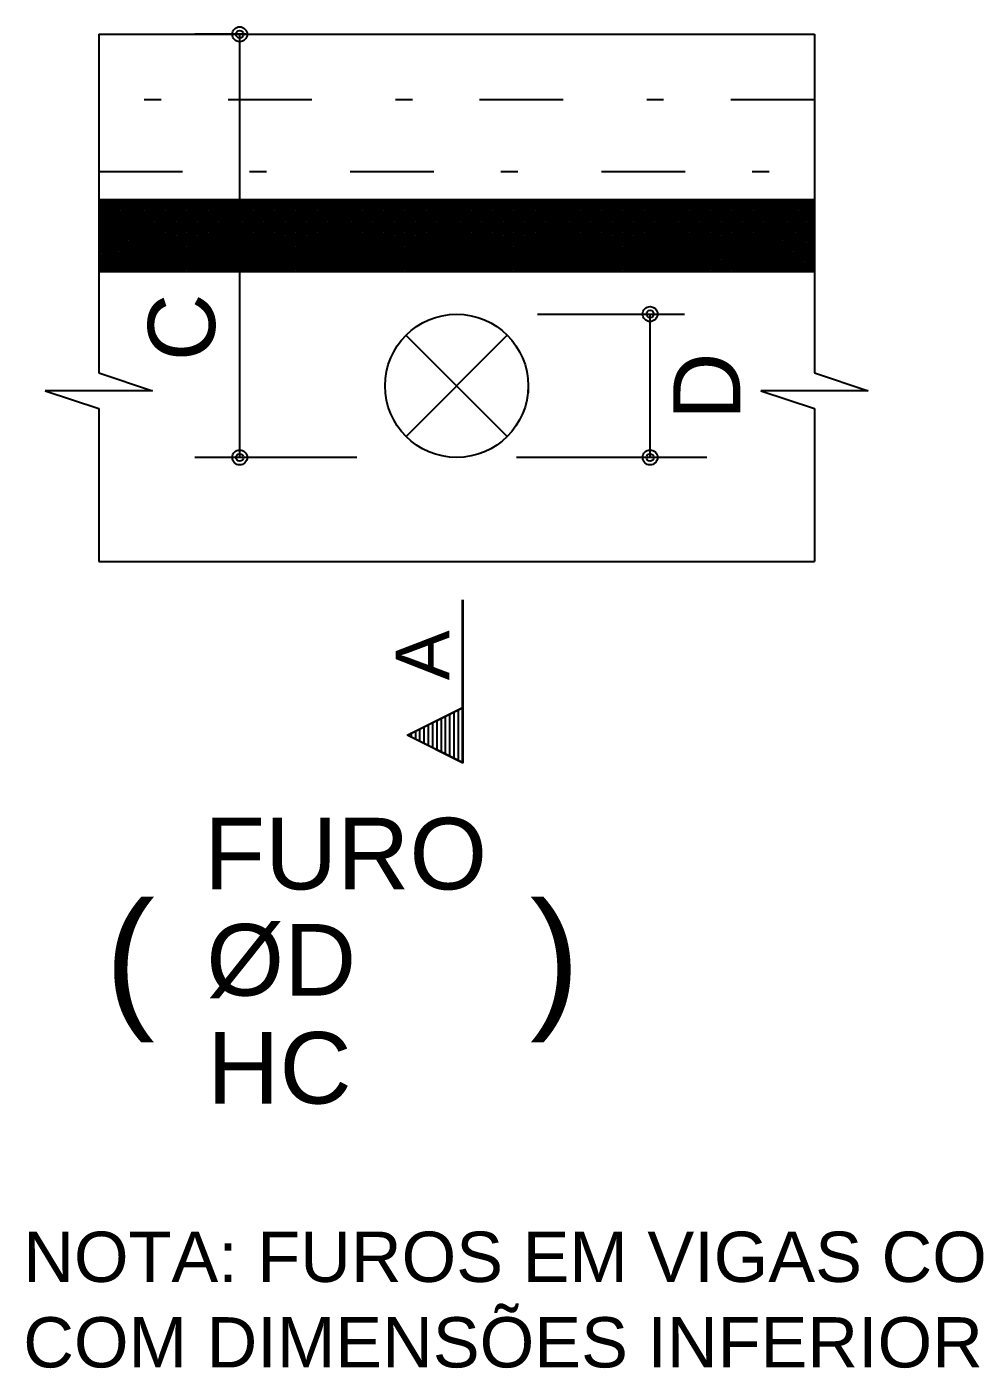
# Model space of a CAD drawing. Extents: x 0 to 119, y 0 to 84.
# Drawn here: x 15.29 to 20.97, y 17.05 to 25.05 of the extents above; entities that cross this region are included whole.
import ezdxf

# ---------------------------------------------------------------- set-up
doc = ezdxf.new("R2010")
doc.units = 0
doc.header["$MEASUREMENT"] = 0
doc.linetypes.add('ESTILO_TQS_0003', pattern=[1.5, 0.5, -0.4, 0.1, -0.5])
for name, color, linetype in [('15', 12, 'CONTINUOUS'), ('29', 9, 'CONTINUOUS'), ('3', 7, 'CONTINUOUS')]:
    doc.layers.add(name, color=color, linetype=linetype)
doc.styles.add('TQS_ARIAL', font='arial.ttf')

msp = doc.modelspace()

# ---------------------------------------------------------------- linework, layer by layer
at = {"layer": '29', "color": 9, "linetype": 'Continuous'}
for p, q in [((15.724211, 23.60138), (16.138203, 24.015372)), ((15.724211, 23.615522), (16.124061, 24.015372)), ((15.724211, 23.629665), (16.109919, 24.015372)), ((15.724211, 23.643807), (16.095776, 24.015372)), ((15.724211, 23.657949), (16.081634, 24.015372)), ((15.724211, 23.672091), (16.067492, 24.015372)), ((15.724211, 23.686233), (16.05335, 24.015372)), ((15.724211, 23.700375), (16.039208, 24.015372)), ((15.724211, 23.714517), (16.025066, 24.015372)), ((15.724211, 23.72866), (16.010924, 24.015372)), ((15.724211, 23.742802), (15.996781, 24.015372)), ((15.724211, 23.756944), (15.982639, 24.015372)), ((15.724211, 23.771086), (15.968497, 24.015372)), ((15.724211, 23.785228), (15.954355, 24.015372)), ((15.724211, 23.79937), (15.940213, 24.015372)), ((15.724211, 23.813512), (15.926071, 24.015372)), ((15.724211, 23.827654), (15.911929, 24.015372)), ((15.724211, 23.841797), (15.897786, 24.015372)), ((15.724211, 23.855939), (15.883644, 24.015372)), ((15.724211, 23.870081), (15.869502, 24.015372)), ((15.724211, 23.884223), (15.85536, 24.015372)), ((15.724211, 23.898365), (15.841218, 24.015372)), ((15.724211, 23.912507), (15.827076, 24.015372)), ((15.724211, 23.926649), (15.812934, 24.015372)), ((15.724211, 23.940792), (15.798792, 24.015372)), ((15.724211, 23.954934), (15.784649, 24.015372)), ((15.724211, 23.969076), (15.770507, 24.015372)), ((15.724211, 23.983218), (15.756365, 24.015372)), ((15.724211, 23.99736), (15.742223, 24.015372)), ((15.724211, 24.011502), (15.728081, 24.015372)), ((15.724211, 24.015372), (16.151126, 23.588276)), ((15.725248, 23.588276), (16.152345, 24.015372)), ((15.738171, 24.015372), (16.165268, 23.588276)), ((15.73939, 23.588276), (16.166487, 24.015372)), ((15.752313, 24.015372), (16.17941, 23.588276)), ((15.753532, 23.588276), (16.180629, 24.015372)), ((15.766455, 24.015372), (16.193552, 23.588276)), ((15.767675, 23.588276), (16.194771, 24.015372)), ((15.780597, 24.015372), (16.207694, 23.588276)), ((15.781817, 23.588276), (16.208913, 24.015372)), ((15.794739, 24.015372), (16.221836, 23.588276)), ((15.795959, 23.588276), (16.223056, 24.015372)), ((15.808882, 24.015372), (16.235978, 23.588276)), ((15.810101, 23.588276), (16.237198, 24.015372)), ((15.823024, 24.015372), (16.250121, 23.588276)), ((15.824243, 23.588276), (16.25134, 24.015372)), ((15.837166, 24.015372), (16.264263, 23.588276)), ((15.838385, 23.588276), (16.265482, 24.015372)), ((15.851308, 24.015372), (16.278405, 23.588276)), ((15.852527, 23.588276), (16.279624, 24.015372)), ((15.86545, 24.015372), (16.292547, 23.588276)), ((15.866669, 23.588276), (16.293766, 24.015372)), ((15.879592, 24.015372), (16.306689, 23.588276)), ((15.880812, 23.588276), (16.307908, 24.015372)), ((15.893734, 24.015372), (16.320831, 23.588276)), ((15.894954, 23.588276), (16.322051, 24.015372)), ((15.907877, 24.015372), (16.334973, 23.588276)), ((15.909096, 23.588276), (16.336193, 24.015372)), ((15.922019, 24.015372), (16.349115, 23.588276)), ((15.923238, 23.588276), (16.350335, 24.015372)), ((15.936161, 24.015372), (16.363258, 23.588276)), ((15.93738, 23.588276), (16.364477, 24.015372)), ((15.950303, 24.015372), (16.3774, 23.588276)), ((15.951522, 23.588276), (16.378619, 24.015372)), ((15.964445, 24.015372), (16.391542, 23.588276)), ((15.965664, 23.588276), (16.392761, 24.015372)), ((15.978587, 24.015372), (16.405684, 23.588276)), ((15.979807, 23.588276), (16.406903, 24.015372)), ((15.992729, 24.015372), (16.419826, 23.588276)), ((15.993949, 23.588276), (16.421045, 24.015372)), ((16.006872, 24.015372), (16.433968, 23.588276)), ((16.008091, 23.588276), (16.435188, 24.015372)), ((16.021014, 24.015372), (16.44811, 23.588276)), ((16.022233, 23.588276), (16.44933, 24.015372)), ((16.035156, 24.015372), (16.462253, 23.588276)), ((16.036375, 23.588276), (16.463472, 24.015372)), ((16.049298, 24.015372), (16.476395, 23.588276)), ((16.050517, 23.588276), (16.477614, 24.015372)), ((16.06344, 24.015372), (16.490537, 23.588276)), ((16.064659, 23.588276), (16.491756, 24.015372)), ((16.077582, 24.015372), (16.504679, 23.588276)), ((16.078801, 23.588276), (16.505898, 24.015372)), ((16.091724, 24.015372), (16.518821, 23.588276)), ((16.092944, 23.588276), (16.52004, 24.015372)), ((16.105866, 24.015372), (16.532963, 23.588276)), ((16.107086, 23.588276), (16.534183, 24.015372)), ((16.120009, 24.015372), (16.547105, 23.588276)), ((16.121228, 23.588276), (16.548325, 24.015372)), ((16.134151, 24.015372), (16.561248, 23.588276)), ((16.13537, 23.588276), (16.562467, 24.015372)), ((16.148293, 24.015372), (16.57539, 23.588276)), ((16.149512, 23.588276), (16.576609, 24.015372)), ((16.162435, 24.015372), (16.589532, 23.588276)), ((16.163654, 23.588276), (16.590751, 24.015372)), ((16.176577, 24.015372), (16.603674, 23.588276)), ((16.177796, 23.588276), (16.604893, 24.015372)), ((16.190719, 24.015372), (16.617816, 23.588276)), ((16.191939, 23.588276), (16.619035, 24.015372)), ((16.204861, 24.015372), (16.631958, 23.588276)), ((16.206081, 23.588276), (16.633178, 24.015372)), ((16.219004, 24.015372), (16.6461, 23.588276)), ((16.220223, 23.588276), (16.64732, 24.015372)), ((16.233146, 24.015372), (16.660242, 23.588276)), ((16.234365, 23.588276), (16.661462, 24.015372)), ((16.247288, 24.015372), (16.674385, 23.588276)), ((16.248507, 23.588276), (16.675604, 24.015372)), ((16.26143, 24.015372), (16.688527, 23.588276)), ((16.262649, 23.588276), (16.689746, 24.015372)), ((16.275572, 24.015372), (16.702669, 23.588276)), ((16.276791, 23.588276), (16.703888, 24.015372)), ((16.289714, 24.015372), (16.716811, 23.588276)), ((16.290934, 23.588276), (16.71803, 24.015372)), ((16.303856, 24.015372), (16.730953, 23.588276)), ((16.305076, 23.588276), (16.732172, 24.015372)), ((16.317998, 24.015372), (16.745095, 23.588276)), ((16.319218, 23.588276), (16.746315, 24.015372)), ((16.332141, 24.015372), (16.759237, 23.588276)), ((16.33336, 23.588276), (16.760457, 24.015372)), ((16.346283, 24.015372), (16.77338, 23.588276)), ((16.347502, 23.588276), (16.774599, 24.015372)), ((16.360425, 24.015372), (16.787522, 23.588276)), ((16.361644, 23.588276), (16.788741, 24.015372)), ((16.374567, 24.015372), (16.801664, 23.588276)), ((16.375786, 23.588276), (16.802883, 24.015372)), ((16.388709, 24.015372), (16.815806, 23.588276)), ((16.389928, 23.588276), (16.817025, 24.015372)), ((16.402851, 24.015372), (16.829948, 23.588276)), ((16.404071, 23.588276), (16.831167, 24.015372)), ((16.416993, 24.015372), (16.84409, 23.588276)), ((16.418213, 23.588276), (16.84531, 24.015372)), ((16.431136, 24.015372), (16.858232, 23.588276)), ((16.432355, 23.588276), (16.859452, 24.015372)), ((16.445278, 24.015372), (16.872375, 23.588276)), ((16.446497, 23.588276), (16.873594, 24.015372)), ((16.45942, 24.015372), (16.886517, 23.588276)), ((16.460639, 23.588276), (16.887736, 24.015372)), ((16.473562, 24.015372), (16.900659, 23.588276)), ((16.474781, 23.588276), (16.901878, 24.015372)), ((16.487704, 24.015372), (16.914801, 23.588276)), ((16.488923, 23.588276), (16.91602, 24.015372)), ((16.501846, 24.015372), (16.928943, 23.588276)), ((16.503066, 23.588276), (16.930162, 24.015372)), ((16.515988, 24.015372), (16.943085, 23.588276)), ((16.517208, 23.588276), (16.944305, 24.015372)), ((16.530131, 24.015372), (16.957227, 23.588276)), ((16.53135, 23.588276), (16.958447, 24.015372)), ((16.544273, 24.015372), (16.971369, 23.588276)), ((16.545492, 23.588276), (16.972589, 24.015372)), ((16.558415, 24.015372), (16.985512, 23.588276)), ((16.559634, 23.588276), (16.986731, 24.015372)), ((16.572557, 24.015372), (16.999654, 23.588276)), ((16.573776, 23.588276), (17.000873, 24.015372)), ((16.586699, 24.015372), (17.013796, 23.588276)), ((16.587918, 23.588276), (17.015015, 24.015372)), ((16.600841, 24.015372), (17.027938, 23.588276)), ((16.602061, 23.588276), (17.029157, 24.015372)), ((16.614983, 24.015372), (17.04208, 23.588276)), ((16.616203, 23.588276), (17.043299, 24.015372)), ((16.629125, 24.015372), (17.056222, 23.588276)), ((16.630345, 23.588276), (17.057442, 24.015372)), ((16.643268, 24.015372), (17.070364, 23.588276)), ((16.644487, 23.588276), (17.071584, 24.015372)), ((16.65741, 24.015372), (17.084507, 23.588276)), ((16.658629, 23.588276), (17.085726, 24.015372)), ((16.671552, 24.015372), (17.098649, 23.588276)), ((16.672771, 23.588276), (17.099868, 24.015372)), ((16.685694, 24.015372), (17.112791, 23.588276)), ((16.686913, 23.588276), (17.11401, 24.015372)), ((16.699836, 24.015372), (17.126933, 23.588276)), ((16.701055, 23.588276), (17.128152, 24.015372)), ((16.713978, 24.015372), (17.141075, 23.588276)), ((16.715198, 23.588276), (17.142294, 24.015372)), ((16.72812, 24.015372), (17.155217, 23.588276)), ((16.72934, 23.588276), (17.156437, 24.015372)), ((16.742263, 24.015372), (17.169359, 23.588276)), ((16.743482, 23.588276), (17.170579, 24.015372)), ((16.756405, 24.015372), (17.183501, 23.588276)), ((16.757624, 23.588276), (17.184721, 24.015372)), ((16.770547, 24.015372), (17.197644, 23.588276)), ((16.771766, 23.588276), (17.198863, 24.015372)), ((16.784689, 24.015372), (17.211786, 23.588276)), ((16.785908, 23.588276), (17.213005, 24.015372)), ((16.798831, 24.015372), (17.225928, 23.588276)), ((16.80005, 23.588276), (17.227147, 24.015372)), ((16.812973, 24.015372), (17.24007, 23.588276)), ((16.814193, 23.588276), (17.241289, 24.015372)), ((16.827115, 24.015372), (17.254212, 23.588276)), ((16.828335, 23.588276), (17.255431, 24.015372)), ((16.841258, 24.015372), (17.268354, 23.588276)), ((16.842477, 23.588276), (17.269574, 24.015372)), ((16.8554, 24.015372), (17.282496, 23.588276)), ((16.856619, 23.588276), (17.283716, 24.015372)), ((16.869542, 24.015372), (17.296639, 23.588276)), ((16.870761, 23.588276), (17.297858, 24.015372)), ((16.883684, 24.015372), (17.310781, 23.588276)), ((16.884903, 23.588276), (17.312, 24.015372)), ((16.897826, 24.015372), (17.324923, 23.588276)), ((16.899045, 23.588276), (17.326142, 24.015372)), ((16.911968, 24.015372), (17.339065, 23.588276)), ((16.913188, 23.588276), (17.340284, 24.015372)), ((16.92611, 24.015372), (17.353207, 23.588276)), ((16.92733, 23.588276), (17.354426, 24.015372)), ((16.940252, 24.015372), (17.367349, 23.588276)), ((16.941472, 23.588276), (17.368569, 24.015372)), ((16.954395, 24.015372), (17.381491, 23.588276)), ((16.955614, 23.588276), (17.382711, 24.015372)), ((16.968537, 24.015372), (17.395634, 23.588276)), ((16.969756, 23.588276), (17.396853, 24.015372)), ((16.982679, 24.015372), (17.409776, 23.588276)), ((16.983898, 23.588276), (17.410995, 24.015372)), ((16.996821, 24.015372), (17.423918, 23.588276)), ((16.99804, 23.588276), (17.425137, 24.015372)), ((17.010963, 24.015372), (17.43806, 23.588276)), ((17.012182, 23.588276), (17.439279, 24.015372)), ((17.025105, 24.015372), (17.452202, 23.588276)), ((17.026325, 23.588276), (17.453421, 24.015372)), ((17.039247, 24.015372), (17.466344, 23.588276)), ((17.040467, 23.588276), (17.467564, 24.015372)), ((17.05339, 24.015372), (17.480486, 23.588276)), ((17.054609, 23.588276), (17.481706, 24.015372)), ((17.067532, 24.015372), (17.494628, 23.588276)), ((17.068751, 23.588276), (17.495848, 24.015372)), ((17.081674, 24.015372), (17.508771, 23.588276)), ((17.082893, 23.588276), (17.50999, 24.015372)), ((17.095816, 24.015372), (17.522913, 23.588276)), ((17.097035, 23.588276), (17.524132, 24.015372)), ((17.109958, 24.015372), (17.537055, 23.588276)), ((17.111177, 23.588276), (17.538274, 24.015372)), ((17.1241, 24.015372), (17.551197, 23.588276)), ((17.12532, 23.588276), (17.552416, 24.015372)), ((17.138242, 24.015372), (17.565339, 23.588276)), ((17.139462, 23.588276), (17.566558, 24.015372)), ((17.152384, 24.015372), (17.579481, 23.588276)), ((17.153604, 23.588276), (17.580701, 24.015372)), ((17.166527, 24.015372), (17.593623, 23.588276)), ((17.167746, 23.588276), (17.594843, 24.015372)), ((17.180669, 24.015372), (17.607766, 23.588276)), ((17.181888, 23.588276), (17.608985, 24.015372)), ((17.194811, 24.015372), (17.621908, 23.588276)), ((17.19603, 23.588276), (17.623127, 24.015372)), ((17.208953, 24.015372), (17.63605, 23.588276)), ((17.210172, 23.588276), (17.637269, 24.015372)), ((17.223095, 24.015372), (17.650192, 23.588276)), ((17.224314, 23.588276), (17.651411, 24.015372)), ((17.237237, 24.015372), (17.664334, 23.588276)), ((17.238457, 23.588276), (17.665553, 24.015372)), ((17.251379, 24.015372), (17.678476, 23.588276)), ((17.252599, 23.588276), (17.679696, 24.015372)), ((17.265522, 24.015372), (17.692618, 23.588276)), ((17.266741, 23.588276), (17.693838, 24.015372)), ((17.279664, 24.015372), (17.706761, 23.588276)), ((17.280883, 23.588276), (17.70798, 24.015372)), ((17.293806, 24.015372), (17.720903, 23.588276)), ((17.295025, 23.588276), (17.722122, 24.015372)), ((17.307948, 24.015372), (17.735045, 23.588276)), ((17.309167, 23.588276), (17.736264, 24.015372)), ((17.32209, 24.015372), (17.749187, 23.588276)), ((17.323309, 23.588276), (17.750406, 24.015372)), ((17.336232, 24.015372), (17.763329, 23.588276)), ((17.337452, 23.588276), (17.764548, 24.015372)), ((17.350374, 24.015372), (17.777471, 23.588276)), ((17.351594, 23.588276), (17.778691, 24.015372)), ((17.364517, 24.015372), (17.791613, 23.588276)), ((17.365736, 23.588276), (17.792833, 24.015372)), ((17.378659, 24.015372), (17.805755, 23.588276)), ((17.379878, 23.588276), (17.806975, 24.015372)), ((17.392801, 24.015372), (17.819898, 23.588276)), ((17.39402, 23.588276), (17.821117, 24.015372)), ((17.406943, 24.015372), (17.83404, 23.588276)), ((17.408162, 23.588276), (17.835259, 24.015372)), ((17.421085, 24.015372), (17.848182, 23.588276)), ((17.422304, 23.588276), (17.849401, 24.015372)), ((17.435227, 24.015372), (17.862324, 23.588276)), ((17.436447, 23.588276), (17.863543, 24.015372)), ((17.449369, 24.015372), (17.876466, 23.588276)), ((17.450589, 23.588276), (17.877685, 24.015372)), ((17.463511, 24.015372), (17.890608, 23.588276)), ((17.464731, 23.588276), (17.891828, 24.015372)), ((17.477654, 24.015372), (17.90475, 23.588276)), ((17.478873, 23.588276), (17.90597, 24.015372)), ((17.491796, 24.015372), (17.918893, 23.588276)), ((17.493015, 23.588276), (17.920112, 24.015372)), ((17.505938, 24.015372), (17.933035, 23.588276)), ((17.507157, 23.588276), (17.934254, 24.015372)), ((17.52008, 24.015372), (17.947177, 23.588276)), ((17.521299, 23.588276), (17.948396, 24.015372)), ((17.534222, 24.015372), (17.961319, 23.588276)), ((17.535441, 23.588276), (17.962538, 24.015372)), ((17.548364, 24.015372), (17.975461, 23.588276)), ((17.549584, 23.588276), (17.97668, 24.015372)), ((17.562506, 24.015372), (17.989603, 23.588276)), ((17.563726, 23.588276), (17.990823, 24.015372)), ((17.576649, 24.015372), (18.003745, 23.588276)), ((17.577868, 23.588276), (18.004965, 24.015372)), ((17.590791, 24.015372), (18.017887, 23.588276)), ((17.59201, 23.588276), (18.019107, 24.015372)), ((17.604933, 24.015372), (18.03203, 23.588276)), ((17.606152, 23.588276), (18.033249, 24.015372)), ((17.619075, 24.015372), (18.046172, 23.588276)), ((17.620294, 23.588276), (18.047391, 24.015372)), ((17.633217, 24.015372), (18.060314, 23.588276)), ((17.634436, 23.588276), (18.061533, 24.015372)), ((17.647359, 24.015372), (18.074456, 23.588276)), ((17.648579, 23.588276), (18.075675, 24.015372)), ((17.661501, 24.015372), (18.088598, 23.588276)), ((17.662721, 23.588276), (18.089817, 24.015372)), ((17.675644, 24.015372), (18.10274, 23.588276)), ((17.676863, 23.588276), (18.10396, 24.015372)), ((17.689786, 24.015372), (18.116882, 23.588276)), ((17.691005, 23.588276), (18.118102, 24.015372)), ((17.703928, 24.015372), (18.131025, 23.588276)), ((17.705147, 23.588276), (18.132244, 24.015372)), ((17.71807, 24.015372), (18.145167, 23.588276)), ((17.719289, 23.588276), (18.146386, 24.015372)), ((17.732212, 24.015372), (18.159309, 23.588276)), ((17.733431, 23.588276), (18.160528, 24.015372)), ((17.746354, 24.015372), (18.173451, 23.588276)), ((17.747574, 23.588276), (18.17467, 24.015372)), ((17.760496, 24.015372), (18.187593, 23.588276)), ((17.761716, 23.588276), (18.188812, 24.015372)), ((17.774638, 24.015372), (18.201735, 23.588276)), ((17.775858, 23.588276), (18.202955, 24.015372)), ((17.788781, 24.015372), (18.215877, 23.588276)), ((17.79, 23.588276), (18.217097, 24.015372)), ((17.802923, 24.015372), (18.23002, 23.588276)), ((17.804142, 23.588276), (18.231239, 24.015372)), ((17.817065, 24.015372), (18.244162, 23.588276)), ((17.818284, 23.588276), (18.245381, 24.015372)), ((17.831207, 24.015372), (18.258304, 23.588276)), ((17.832426, 23.588276), (18.259523, 24.015372)), ((17.845349, 24.015372), (18.272446, 23.588276)), ((17.846568, 23.588276), (18.273665, 24.015372)), ((17.859491, 24.015372), (18.286588, 23.588276)), ((17.860711, 23.588276), (18.287807, 24.015372)), ((17.873633, 24.015372), (18.30073, 23.588276)), ((17.874853, 23.588276), (18.30195, 24.015372)), ((17.887776, 24.015372), (18.314872, 23.588276)), ((17.888995, 23.588276), (18.316092, 24.015372)), ((17.901918, 24.015372), (18.329014, 23.588276)), ((17.903137, 23.588276), (18.330234, 24.015372)), ((17.91606, 24.015372), (18.343157, 23.588276)), ((17.917279, 23.588276), (18.344376, 24.015372)), ((17.930202, 24.015372), (18.357299, 23.588276)), ((17.931421, 23.588276), (18.358518, 24.015372)), ((17.944344, 24.015372), (18.371441, 23.588276)), ((17.945563, 23.588276), (18.37266, 24.015372)), ((17.958486, 24.015372), (18.385583, 23.588276)), ((17.959706, 23.588276), (18.386802, 24.015372)), ((17.972628, 24.015372), (18.399725, 23.588276)), ((17.973848, 23.588276), (18.400944, 24.015372)), ((17.98677, 24.015372), (18.413867, 23.588276)), ((17.98799, 23.588276), (18.415087, 24.015372)), ((18.000913, 24.015372), (18.428009, 23.588276)), ((18.002132, 23.588276), (18.429229, 24.015372)), ((18.015055, 24.015372), (18.442152, 23.588276)), ((18.016274, 23.588276), (18.443371, 24.015372)), ((18.029197, 24.015372), (18.456294, 23.588276)), ((18.030416, 23.588276), (18.457513, 24.015372)), ((18.043339, 24.015372), (18.470436, 23.588276)), ((18.044558, 23.588276), (18.471655, 24.015372)), ((18.057481, 24.015372), (18.484578, 23.588276)), ((18.0587, 23.588276), (18.485797, 24.015372)), ((18.071623, 24.015372), (18.49872, 23.588276)), ((18.072843, 23.588276), (18.499939, 24.015372)), ((18.085765, 24.015372), (18.512862, 23.588276)), ((18.086985, 23.588276), (18.514082, 24.015372)), ((18.099908, 24.015372), (18.527004, 23.588276)), ((18.101127, 23.588276), (18.528224, 24.015372)), ((18.11405, 24.015372), (18.541147, 23.588276)), ((18.115269, 23.588276), (18.542366, 24.015372)), ((18.128192, 24.015372), (18.555289, 23.588276)), ((18.129411, 23.588276), (18.556508, 24.015372)), ((18.142334, 24.015372), (18.569431, 23.588276)), ((18.143553, 23.588276), (18.57065, 24.015372)), ((18.156476, 24.015372), (18.583573, 23.588276)), ((18.157695, 23.588276), (18.584792, 24.015372)), ((18.170618, 24.015372), (18.597715, 23.588276)), ((18.171838, 23.588276), (18.598934, 24.015372)), ((18.18476, 24.015372), (18.611857, 23.588276)), ((18.18598, 23.588276), (18.613077, 24.015372)), ((18.198903, 24.015372), (18.625999, 23.588276)), ((18.200122, 23.588276), (18.627219, 24.015372)), ((18.213045, 24.015372), (18.640141, 23.588276)), ((18.214264, 23.588276), (18.641361, 24.015372)), ((18.227187, 24.015372), (18.654284, 23.588276)), ((18.228406, 23.588276), (18.655503, 24.015372)), ((18.241329, 24.015372), (18.668426, 23.588276)), ((18.242548, 23.588276), (18.669645, 24.015372)), ((18.255471, 24.015372), (18.682568, 23.588276)), ((18.25669, 23.588276), (18.683787, 24.015372)), ((18.269613, 24.015372), (18.69671, 23.588276)), ((18.270833, 23.588276), (18.697929, 24.015372)), ((18.283755, 24.015372), (18.710852, 23.588276)), ((18.284975, 23.588276), (18.712071, 24.015372)), ((18.297897, 24.015372), (18.724994, 23.588276)), ((18.299117, 23.588276), (18.726214, 24.015372)), ((18.31204, 24.015372), (18.739136, 23.588276)), ((18.313259, 23.588276), (18.740356, 24.015372)), ((18.326182, 24.015372), (18.753279, 23.588276)), ((18.327401, 23.588276), (18.754498, 24.015372)), ((18.340324, 24.015372), (18.767421, 23.588276)), ((18.341543, 23.588276), (18.76864, 24.015372)), ((18.354466, 24.015372), (18.781563, 23.588276)), ((18.355685, 23.588276), (18.782782, 24.015372)), ((18.368608, 24.015372), (18.795705, 23.588276)), ((18.369827, 23.588276), (18.796924, 24.015372)), ((18.38275, 24.015372), (18.809847, 23.588276)), ((18.38397, 23.588276), (18.811066, 24.015372)), ((18.396892, 24.015372), (18.823989, 23.588276)), ((18.398112, 23.588276), (18.825209, 24.015372)), ((18.411035, 24.015372), (18.838131, 23.588276)), ((18.412254, 23.588276), (18.839351, 24.015372)), ((18.425177, 24.015372), (18.852273, 23.588276)), ((18.426396, 23.588276), (18.853493, 24.015372)), ((18.439319, 24.015372), (18.866416, 23.588276)), ((18.440538, 23.588276), (18.867635, 24.015372)), ((18.453461, 24.015372), (18.880558, 23.588276)), ((18.45468, 23.588276), (18.881777, 24.015372)), ((18.467603, 24.015372), (18.8947, 23.588276)), ((18.468822, 23.588276), (18.895919, 24.015372)), ((18.481745, 24.015372), (18.908842, 23.588276)), ((18.482965, 23.588276), (18.910061, 24.015372)), ((18.495887, 24.015372), (18.922984, 23.588276)), ((18.497107, 23.588276), (18.924203, 24.015372)), ((18.51003, 24.015372), (18.937126, 23.588276)), ((18.511249, 23.588276), (18.938346, 24.015372)), ((18.524172, 24.015372), (18.951268, 23.588276)), ((18.525391, 23.588276), (18.952488, 24.015372)), ((18.538314, 24.015372), (18.965411, 23.588276)), ((18.539533, 23.588276), (18.96663, 24.015372)), ((18.552456, 24.015372), (18.979553, 23.588276)), ((18.553675, 23.588276), (18.980772, 24.015372)), ((18.566598, 24.015372), (18.993695, 23.588276)), ((18.567817, 23.588276), (18.994914, 24.015372)), ((18.58074, 24.015372), (19.007837, 23.588276)), ((18.58196, 23.588276), (19.009056, 24.015372)), ((18.594882, 24.015372), (19.021979, 23.588276)), ((18.596102, 23.588276), (19.023198, 24.015372)), ((18.609024, 24.015372), (19.036121, 23.588276)), ((18.610244, 23.588276), (19.037341, 24.015372)), ((18.623167, 24.015372), (19.050263, 23.588276)), ((18.624386, 23.588276), (19.051483, 24.015372)), ((18.637309, 24.015372), (19.064406, 23.588276)), ((18.638528, 23.588276), (19.065625, 24.015372)), ((18.651451, 24.015372), (19.078548, 23.588276)), ((18.65267, 23.588276), (19.079767, 24.015372)), ((18.665593, 24.015372), (19.09269, 23.588276)), ((18.666812, 23.588276), (19.093909, 24.015372)), ((18.679735, 24.015372), (19.106832, 23.588276)), ((18.680954, 23.588276), (19.108051, 24.015372)), ((18.693877, 24.015372), (19.120974, 23.588276)), ((18.695097, 23.588276), (19.122193, 24.015372)), ((18.708019, 24.015372), (19.135116, 23.588276)), ((18.709239, 23.588276), (19.136336, 24.015372)), ((18.722162, 24.015372), (19.149258, 23.588276)), ((18.723381, 23.588276), (19.150478, 24.015372)), ((18.736304, 24.015372), (19.1634, 23.588276)), ((18.737523, 23.588276), (19.16462, 24.015372)), ((18.750446, 24.015372), (19.177543, 23.588276)), ((18.751665, 23.588276), (19.178762, 24.015372)), ((18.764588, 24.015372), (19.191685, 23.588276)), ((18.765807, 23.588276), (19.192904, 24.015372)), ((18.77873, 24.015372), (19.205827, 23.588276)), ((18.779949, 23.588276), (19.207046, 24.015372)), ((18.792872, 24.015372), (19.219969, 23.588276)), ((18.794092, 23.588276), (19.221188, 24.015372)), ((18.807014, 24.015372), (19.234111, 23.588276)), ((18.808234, 23.588276), (19.23533, 24.015372)), ((18.821156, 24.015372), (19.248253, 23.588276)), ((18.822376, 23.588276), (19.249473, 24.015372)), ((18.835299, 24.015372), (19.262395, 23.588276)), ((18.836518, 23.588276), (19.263615, 24.015372)), ((18.849441, 24.015372), (19.276538, 23.588276)), ((18.85066, 23.588276), (19.277757, 24.015372)), ((18.863583, 24.015372), (19.29068, 23.588276)), ((18.864802, 23.588276), (19.291899, 24.015372)), ((18.877725, 24.015372), (19.304822, 23.588276)), ((18.878944, 23.588276), (19.306041, 24.015372)), ((18.891867, 24.015372), (19.318964, 23.588276)), ((18.893086, 23.588276), (19.320183, 24.015372)), ((18.906009, 24.015372), (19.333106, 23.588276)), ((18.907229, 23.588276), (19.334325, 24.015372)), ((18.920151, 24.015372), (19.347248, 23.588276)), ((18.921371, 23.588276), (19.348468, 24.015372)), ((18.934294, 24.015372), (19.36139, 23.588276)), ((18.935513, 23.588276), (19.36261, 24.015372)), ((18.948436, 24.015372), (19.375533, 23.588276)), ((18.949655, 23.588276), (19.376752, 24.015372)), ((18.962578, 24.015372), (19.389675, 23.588276)), ((18.963797, 23.588276), (19.390894, 24.015372)), ((18.97672, 24.015372), (19.403817, 23.588276)), ((18.977939, 23.588276), (19.405036, 24.015372)), ((18.990862, 24.015372), (19.417959, 23.588276)), ((18.992081, 23.588276), (19.419178, 24.015372)), ((19.005004, 24.015372), (19.432101, 23.588276)), ((19.006224, 23.588276), (19.43332, 24.015372)), ((19.019146, 24.015372), (19.446243, 23.588276)), ((19.020366, 23.588276), (19.447463, 24.015372)), ((19.033289, 24.015372), (19.460385, 23.588276)), ((19.034508, 23.588276), (19.461605, 24.015372)), ((19.047431, 24.015372), (19.474527, 23.588276)), ((19.04865, 23.588276), (19.475747, 24.015372)), ((19.061573, 24.015372), (19.48867, 23.588276)), ((19.062792, 23.588276), (19.489889, 24.015372)), ((19.075715, 24.015372), (19.502812, 23.588276)), ((19.076934, 23.588276), (19.504031, 24.015372)), ((19.089857, 24.015372), (19.516954, 23.588276)), ((19.091076, 23.588276), (19.518173, 24.015372)), ((19.103999, 24.015372), (19.531096, 23.588276)), ((19.105219, 23.588276), (19.532315, 24.015372)), ((19.118141, 24.015372), (19.545238, 23.588276)), ((19.119361, 23.588276), (19.546457, 24.015372)), ((19.132283, 24.015372), (19.55938, 23.588276)), ((19.133503, 23.588276), (19.5606, 24.015372)), ((19.146426, 24.015372), (19.573522, 23.588276)), ((19.147645, 23.588276), (19.574742, 24.015372)), ((19.160568, 24.015372), (19.587665, 23.588276)), ((19.161787, 23.588276), (19.588884, 24.015372)), ((19.17471, 24.015372), (19.601807, 23.588276)), ((19.175929, 23.588276), (19.603026, 24.015372)), ((19.188852, 24.015372), (19.615949, 23.588276)), ((19.190071, 23.588276), (19.617168, 24.015372)), ((19.202994, 24.015372), (19.630091, 23.588276)), ((19.204213, 23.588276), (19.63131, 24.015372)), ((19.217136, 24.015372), (19.644233, 23.588276)), ((19.218356, 23.588276), (19.645452, 24.015372)), ((19.231278, 24.015372), (19.658375, 23.588276)), ((19.232498, 23.588276), (19.659595, 24.015372)), ((19.245421, 24.015372), (19.672517, 23.588276)), ((19.24664, 23.588276), (19.673737, 24.015372)), ((19.259563, 24.015372), (19.686659, 23.588276)), ((19.260782, 23.588276), (19.687879, 24.015372)), ((19.273705, 24.015372), (19.700802, 23.588276)), ((19.274924, 23.588276), (19.702021, 24.015372)), ((19.287847, 24.015372), (19.714944, 23.588276)), ((19.289066, 23.588276), (19.716163, 24.015372)), ((19.301989, 24.015372), (19.729086, 23.588276)), ((19.303208, 23.588276), (19.730305, 24.015372)), ((19.316131, 24.015372), (19.743228, 23.588276)), ((19.317351, 23.588276), (19.744447, 24.015372)), ((19.330273, 24.015372), (19.75737, 23.588276)), ((19.331493, 23.588276), (19.758589, 24.015372)), ((19.344416, 24.015372), (19.771512, 23.588276)), ((19.345635, 23.588276), (19.772732, 24.015372)), ((19.358558, 24.015372), (19.785654, 23.588276)), ((19.359777, 23.588276), (19.786874, 24.015372)), ((19.3727, 24.015372), (19.799797, 23.588276)), ((19.373919, 23.588276), (19.801016, 24.015372)), ((19.386842, 24.015372), (19.813939, 23.588276)), ((19.388061, 23.588276), (19.815158, 24.015372)), ((19.400984, 24.015372), (19.828081, 23.588276)), ((19.402203, 23.588276), (19.8293, 24.015372)), ((19.415126, 24.015372), (19.842223, 23.588276)), ((19.416346, 23.588276), (19.843442, 24.015372)), ((19.429268, 24.015372), (19.856365, 23.588276)), ((19.430488, 23.588276), (19.857584, 24.015372)), ((19.44341, 24.015372), (19.870507, 23.588276)), ((19.44463, 23.588276), (19.871727, 24.015372)), ((19.457553, 24.015372), (19.884649, 23.588276)), ((19.458772, 23.588276), (19.885869, 24.015372)), ((19.471695, 24.015372), (19.898792, 23.588276)), ((19.472914, 23.588276), (19.900011, 24.015372)), ((19.485837, 24.015372), (19.912934, 23.588276)), ((19.487056, 23.588276), (19.914153, 24.015372)), ((19.499979, 24.015372), (19.927076, 23.588276)), ((19.501198, 23.588276), (19.928295, 24.015372)), ((19.514121, 24.015372), (19.941218, 23.588276)), ((19.51534, 23.588276), (19.942437, 24.015372)), ((19.528263, 24.015372), (19.95536, 23.588276)), ((19.529483, 23.588276), (19.956579, 24.015372)), ((19.542405, 24.015372), (19.969502, 23.588276)), ((19.543625, 23.588276), (19.970722, 24.015372)), ((19.556548, 24.015372), (19.983644, 23.588276)), ((19.557767, 23.588276), (19.984864, 24.015372)), ((19.57069, 24.015372), (19.995179, 23.590883)), ((19.571909, 23.588276), (19.995179, 24.011545)), ((19.584832, 24.015372), (19.995179, 23.605025)), ((19.598974, 24.015372), (19.995179, 23.619168)), ((19.613116, 24.015372), (19.995179, 23.63331)), ((19.627258, 24.015372), (19.995179, 23.647452)), ((19.6414, 24.015372), (19.995179, 23.661594)), ((19.655542, 24.015372), (19.995179, 23.675736)), ((19.669685, 24.015372), (19.995179, 23.689878)), ((19.683827, 24.015372), (19.995179, 23.70402)), ((19.697969, 24.015372), (19.995179, 23.718162)), ((19.712111, 24.015372), (19.995179, 23.732305)), ((19.726253, 24.015372), (19.995179, 23.746447)), ((19.740395, 24.015372), (19.995179, 23.760589)), ((19.754537, 24.015372), (19.995179, 23.774731)), ((19.76868, 24.015372), (19.995179, 23.788873)), ((19.782822, 24.015372), (19.995179, 23.803015)), ((19.796964, 24.015372), (19.995179, 23.817157)), ((19.811106, 24.015372), (19.995179, 23.8313)), ((19.825248, 24.015372), (19.995179, 23.845442)), ((19.83939, 24.015372), (19.995179, 23.859584)), ((19.853532, 24.015372), (19.995179, 23.873726)), ((19.867675, 24.015372), (19.995179, 23.887868)), ((19.881817, 24.015372), (19.995179, 23.90201)), ((19.895959, 24.015372), (19.995179, 23.916152)), ((19.910101, 24.015372), (19.995179, 23.930294)), ((19.924243, 24.015372), (19.995179, 23.944437)), ((19.938385, 24.015372), (19.995179, 23.958579)), ((19.952527, 24.015372), (19.995179, 23.972721)), ((19.966669, 24.015372), (19.995179, 23.986863)), ((19.980812, 24.015372), (19.995179, 24.001005)), ((15.724211, 24.001048), (16.136983, 23.588276)), ((15.724211, 23.986906), (16.122841, 23.588276)), ((15.724211, 23.972764), (16.108699, 23.588276)), ((15.724211, 23.958622), (16.094557, 23.588276)), ((15.724211, 23.94448), (16.080415, 23.588276)), ((15.724211, 23.930338), (16.066273, 23.588276)), ((19.586051, 23.588276), (19.995179, 23.997403)), ((19.600193, 23.588276), (19.995179, 23.983261)), ((19.614335, 23.588276), (19.995179, 23.969119)), ((19.628478, 23.588276), (19.995179, 23.954977)), ((19.64262, 23.588276), (19.995179, 23.940835)), ((19.656762, 23.588276), (19.995179, 23.926692)), ((15.724211, 23.916195), (16.052131, 23.588276)), ((15.724211, 23.902053), (16.037989, 23.588276)), ((15.724211, 23.887911), (16.023846, 23.588276)), ((15.724211, 23.873769), (16.009704, 23.588276)), ((15.724211, 23.859627), (15.995562, 23.588276)), ((15.724211, 23.845485), (15.98142, 23.588276)), ((19.670904, 23.588276), (19.995179, 23.91255)), ((19.685046, 23.588276), (19.995179, 23.898408)), ((19.699188, 23.588276), (19.995179, 23.884266)), ((19.71333, 23.588276), (19.995179, 23.870124)), ((19.727472, 23.588276), (19.995179, 23.855982)), ((15.724211, 23.831343), (15.967278, 23.588276)), ((15.724211, 23.8172), (15.953136, 23.588276)), ((15.724211, 23.803058), (15.938994, 23.588276)), ((15.724211, 23.788916), (15.924851, 23.588276)), ((15.724211, 23.774774), (15.910709, 23.588276)), ((19.741615, 23.588276), (19.995179, 23.84184)), ((19.755757, 23.588276), (19.995179, 23.827698)), ((19.769899, 23.588276), (19.995179, 23.813555)), ((19.784041, 23.588276), (19.995179, 23.799413)), ((19.798183, 23.588276), (19.995179, 23.785271)), ((19.812325, 23.588276), (19.995179, 23.771129)), ((15.724211, 23.760632), (15.896567, 23.588276)), ((15.724211, 23.74649), (15.882425, 23.588276)), ((15.724211, 23.732348), (15.868283, 23.588276)), ((15.724211, 23.718205), (15.854141, 23.588276)), ((15.724211, 23.704063), (15.839999, 23.588276)), ((15.724211, 23.689921), (15.825856, 23.588276)), ((19.826467, 23.588276), (19.995179, 23.756987)), ((19.84061, 23.588276), (19.995179, 23.742845)), ((19.854752, 23.588276), (19.995179, 23.728703)), ((19.868894, 23.588276), (19.995179, 23.71456)), ((19.883036, 23.588276), (19.995179, 23.700418)), ((19.897178, 23.588276), (19.995179, 23.686276)), ((15.724211, 23.675779), (15.811714, 23.588276)), ((15.724211, 23.661637), (15.797572, 23.588276)), ((15.724211, 23.647495), (15.78343, 23.588276)), ((15.724211, 23.633353), (15.769288, 23.588276)), ((15.724211, 23.619211), (15.755146, 23.588276)), ((15.724211, 23.605068), (15.741004, 23.588276)), ((19.91132, 23.588276), (19.995179, 23.672134)), ((19.925462, 23.588276), (19.995179, 23.657992)), ((19.939605, 23.588276), (19.995179, 23.64385)), ((19.953747, 23.588276), (19.995179, 23.629708)), ((19.967889, 23.588276), (19.995179, 23.615565)), ((15.724211, 23.590926), (15.726862, 23.588276)), ((19.982031, 23.588276), (19.995179, 23.601423))]:
    msp.add_line(p, q, dxfattribs=at)
msp.add_lwpolyline([(15.724211, 23.588276), (19.995179, 23.588276), (19.995179, 24.015372), (15.724211, 24.015372), (15.724211, 23.588276)], dxfattribs=at)
at = {"layer": '3', "color": 7, "linetype": 'Continuous'}
for p, q in [((15.724211, 25.002752), (19.995179, 25.002752)), ((15.724211, 25.002752), (15.724211, 22.983507)), ((16.601945, 25.002752), (16.297997, 25.002752)), ((16.564932, 24.611195), (16.564932, 25.002752)), ((19.995179, 25.002752), (19.995179, 22.983507)), ((16.564932, 22.47841), (16.564932, 24.611195)), ((19.995179, 24.015372), (15.724211, 24.015372)), ((19.995179, 23.588276), (15.724211, 23.588276)), ((18.342255, 23.334025), (19.218683, 23.334025)), ((19.014183, 22.47841), (19.014183, 23.334025)), ((18.161708, 23.207702), (17.558503, 22.604497)), ((18.161402, 22.603982), (17.558638, 23.206746)), ((15.724211, 22.983507), (16.044533, 22.876734)), ((19.995179, 22.983507), (20.315501, 22.876734)), ((18.286969, 22.905689), (18.286969, 22.863922)), ((16.044533, 22.876734), (15.403888, 22.876734)), ((15.403888, 22.876734), (15.724211, 22.769959)), ((20.315501, 22.876734), (19.674856, 22.876734)), ((19.674856, 22.876734), (19.995179, 22.769959)), ((15.724211, 22.769959), (15.724211, 21.858272)), ((19.995179, 22.769959), (19.995179, 21.858272)), ((17.263189, 22.47841), (16.297997, 22.47841)), ((19.352234, 22.47841), (18.217051, 22.47841)), ((15.724211, 21.858272), (19.995179, 21.858272)), ((17.89492, 20.658278), (17.89492, 21.629764)), ((17.896313, 21.629764), (17.896313, 20.656019)), ((17.564112, 20.822119), (17.894921, 20.987523)), ((17.567238, 20.822119), (17.89492, 20.985961)), ((17.845206, 20.681573), (17.845206, 20.962665)), ((17.870759, 20.668796), (17.870759, 20.975443)), ((17.691882, 20.758235), (17.691882, 20.886004)), ((17.717435, 20.745458), (17.717435, 20.898781)), ((17.74299, 20.732681), (17.74299, 20.911558)), ((17.768544, 20.719904), (17.768544, 20.924335)), ((17.794097, 20.707127), (17.794097, 20.937111)), ((17.819651, 20.69435), (17.819651, 20.949889)), ((17.896313, 20.656019), (17.564112, 20.822119)), ((17.894921, 20.658278), (17.567237, 20.822119)), ((17.589666, 20.809342), (17.589666, 20.837514)), ((17.61522, 20.796566), (17.61522, 20.847674)), ((17.640774, 20.783788), (17.640774, 20.86045)), ((17.666328, 20.771012), (17.666328, 20.873228))]:
    msp.add_line(p, q, dxfattribs=at)
at = {"layer": '3', "color": 7, "linetype": 'ESTILO_TQS_0003'}
for p, q in [((19.995179, 24.611195), (15.724211, 24.611195)), ((15.724211, 24.184098), (19.995179, 24.184098))]:
    msp.add_line(p, q, dxfattribs=at)
at = {"layer": '3', "color": 7, "linetype": 'Continuous'}
for centre, radius in [((16.564932, 25.002752), 0.044445), ((16.564932, 25.002752), 0.022155), ((19.014183, 23.334025), 0.044445), ((17.859695, 22.905689), 0.427097), ((19.014183, 23.334025), 0.022155), ((16.564932, 22.47841), 0.044445), ((16.564932, 22.47841), 0.022155), ((19.014183, 22.47841), 0.044445), ((19.014183, 22.47841), 0.022155)]:
    msp.add_circle(centre, radius, dxfattribs=at)

# ---------------------------------------------------------------- texts
at = {"layer": '15', "color": 12, "linetype": 'Continuous', "style": 'TQS_ARIAL'}
for s, p in [('NOTA: FUROS EM VIGAS COM DIMENSÕES INFERIORES OU IGUAIS A 8 CM E FUROS EM LAJES ', (15.27299, 17.560549)), ('COM DIMENSÕES INFERIORES OU IGUAIS A 20 CM NÃO SERÃO REPRESENTADOS NA FORMA.', (15.27299, 17.050549))]:
    msp.add_text(s, height=0.3, dxfattribs=at).set_placement(p)
at = {"layer": '3', "color": 7, "linetype": 'Continuous', "style": 'TQS_ARIAL'}
for s, height, p in [('C', 0.4, (16.417487, 23.052528)), ('D', 0.4, (19.552197, 22.701109)), ('A', 0.320323, (17.816232, 21.14928))]:
    msp.add_text(s, height=height, rotation=90, dxfattribs=at).set_placement(p)
for s, height, p in [('FURO', 0.427097, (16.351637, 19.902053)), ('(         )', 0.641, (15.760139, 19.182751)), ('%%cD', 0.427097, (16.365571, 19.268476)), ('HC', 0.427097, (16.371358, 18.624364))]:
    msp.add_text(s, height=height, dxfattribs=at).set_placement(p)

doc.saveas('drawing.dxf')
